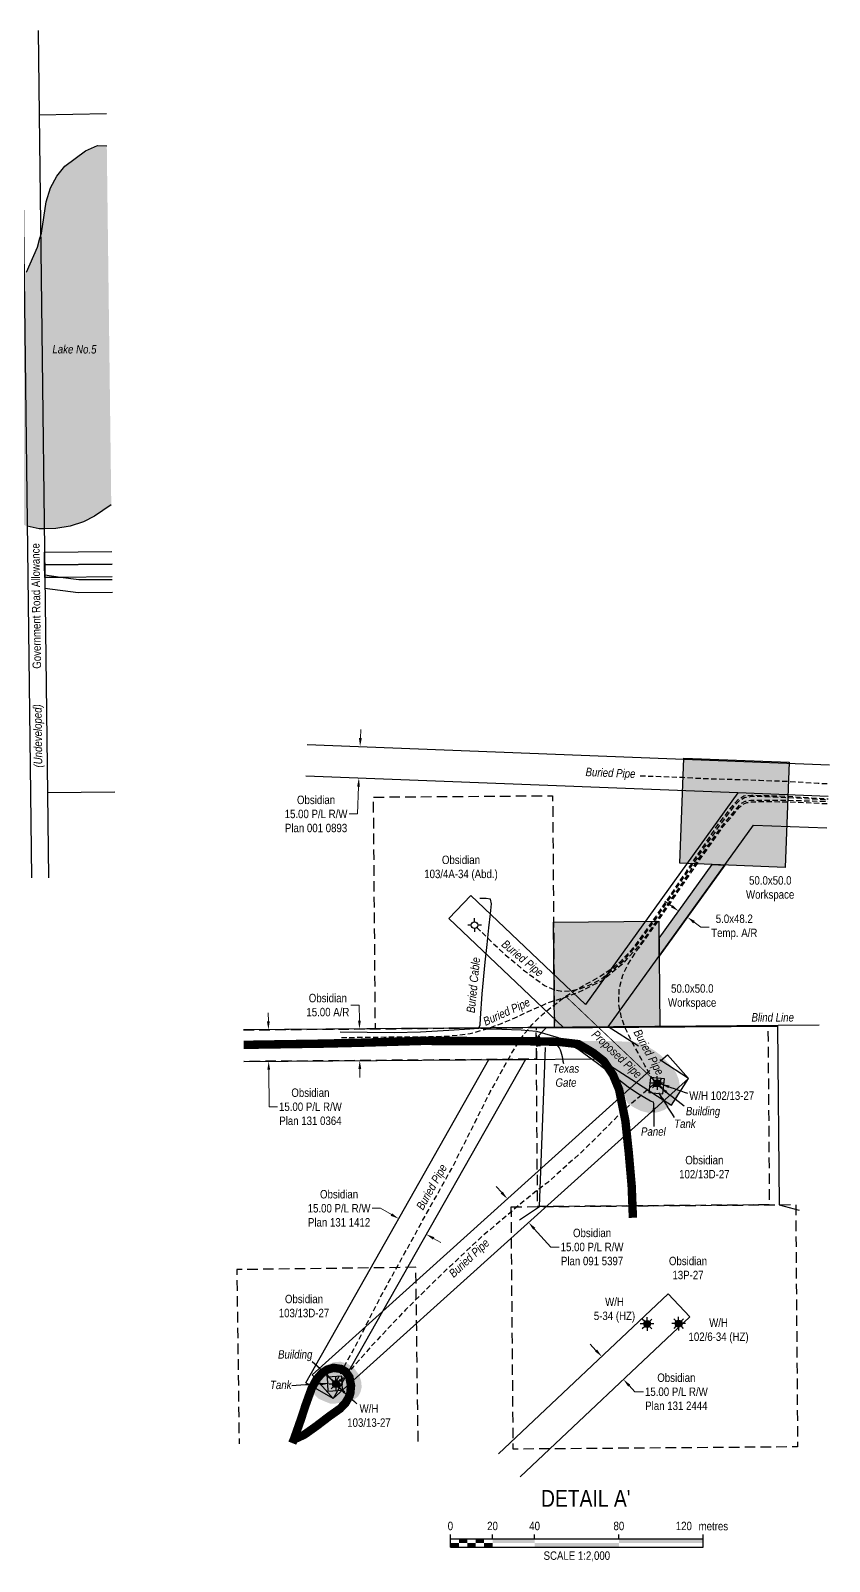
# Model space of a CAD drawing. Extents: x 563634 to 568935, y 5734155 to 5737886.
# Drawn here: x 565378 to 566326, y 5736071 to 5737886 of the extents above; entities that cross this region are included whole.
import ezdxf
from ezdxf.enums import TextEntityAlignment as Align

# ---------------------------------------------------------------- set-up
doc = ezdxf.new("R2010")
doc.units = 0
doc.header["$LTSCALE"] = 5
doc.header["$PDMODE"] = 34
doc.header["$PDSIZE"] = 0.03
for name, pattern in [('foc-ACCESSROAD', [3.75, 2.5, -1.25]), ('foc-QUARTERLINE', [33, 25, -3, 2, -3]), ('UG_PIPE', [1.875, 1.25, -0.625])]:
    doc.linetypes.add(name, pattern=pattern)
doc.layers.get('Defpoints').update_dxf_attribs({"color": 9})
for name, color, linetype in [('AS-CABLE', 224, 'foc-CABLE'), ('AS-FENCE', 48, 'foc-FENCE'), ('AS-PIPE-UG', 44, 'UG_PIPE'), ('AS-PIPE-UG-T', 44, 'Continuous'), ('AS-ROADS', 254, 'Continuous'), ('C-AR', 13, 'foc-ACCESSROAD'), ('C-RW', 13, 'Continuous'), ('C-WS', 13, 'foc-ACCESSROAD'), ('C-WS-S', 13, 'Continuous'), ('DETAIL-T', 7, 'Continuous'), ('L-QSEC', 8, 'foc-QUARTERLINE'), ('L-ROAD-T', 7, 'Continuous'), ('L-SEC', 7, 'Continuous'), ('P-TEMP-H', 41, 'Continuous'), ('P-TEMP_ACCESS ROAD', 46, 'Continuous'), ('P-TEMP_WORKSPACE', 46, 'Continuous'), ('T-WATER', 160, 'Continuous'), ('T-WATER-H', 133, 'Continuous'), ('T-WATER-T', 170, 'Continuous')]:
    doc.layers.add(name, color=color, linetype=linetype)
for name, color, linetype, lineweight in [('AS-GENERAL', 48, 'Continuous', 18), ('C-AR-T', 13, 'Continuous', 9), ('C-RW-T', 13, 'Continuous', 9), ('C-WS-T', 13, 'Continuous', 9), ('P-TEMP-T', 46, 'Continuous', 18), ('T-TEXT', 48, 'Continuous', 18)]:
    doc.layers.add(name, color=color, linetype=linetype, lineweight=lineweight)
doc.styles.add('80', font='ARIALN.TTF', dxfattribs={"height": 10})
doc.styles.add('80CG', font='ARIALN.TTF', dxfattribs={"height": 10})
doc.styles.add('80L', font='ARIALN.TTF', dxfattribs={"height": 10})
doc.styles.add('80LS', font='ARIALNI.TTF', dxfattribs={"height": 10})
doc.styles.add('foc-LtypeFont', font='ARIALN.TTF', dxfattribs={"height": 7.35})
doc.styles.add('TXT', font='ARIALN.TTF', dxfattribs={"height": 0.2})
doc.linetypes.add('foc-CABLE', pattern='A,2,-1,["C",foc-LtypeFont,S=0.2,R=0,X=-0.625,Y=-0.75],-1.24,8', length=12.24)
doc.linetypes.add('foc-FENCE', pattern='A,10,-1,["X",foc-LtypeFont,S=0.2,R=0,X=-0.625,Y=-0.75],-1.24', length=12.24)
doc.dimstyles.new('Compass 5 000', dxfattribs={"dimscale": 5, "dimtxt": 9, "dimasz": 2, "dimexe": 0.2, "dimexo": 0.0625, "dimgap": 0.5, "dimtad": 0, "dimtih": 1, "dimtoh": 1, "dimzin": 0, "dimdsep": 46, "dimtxsty": '80CG', "dimcen": 0.1, "dimse1": 1, "dimse2": 1, "dimclrd": 256, "dimclrt": 256, "dimaunit": 1, "dimadec": 4, "dimazin": 0, "dimtfac": 0.06, "dimtofl": 0, "dimtmove": 0, "dimatfit": 1, "dimfxl": 0.2, "dimtolj": 1, "dimtzin": 0, "dimlwd": -1, "dimarcsym": 0})

# ---------------------------------------------------------------- blocks, each defined once
blk = doc.blocks.new('GAS')
h = blk.add_hatch(color=255)
h.dxf.hatch_style = 1
edge = h.paths.add_edge_path()
edge.add_arc((0, 0), 0.9, 0, 360)
for p, q in [((-0.81, 0), (-1.62, 0)), ((-0.57, 0.57), (-1.14, 1.14)), ((0, 0.81), (0, 1.62)), ((0.57, 0.57), (1.14, 1.14)), ((1.62, 0), (0.81, 0)), ((-0.57, -0.57), (-1.14, -1.14)), ((0, -0.81), (0, -1.62)), ((1.14, -1.14), (0.57, -0.57))]:
    blk.add_line(p, q)
blk.add_circle((0, 0), 0.8)
blk = doc.blocks.new('GABD')
for p, q in [((-0.81, 0), (-1.62, 0)), ((0, 0.81), (0, 1.62)), ((1.62, 0), (0.81, 0)), ((0, -0.81), (0, -1.62))]:
    blk.add_line(p, q)
blk.add_circle((0, 0), 0.8)
blk = doc.blocks.new('*D412')
at = {"layer": 'C-RW-T', "transparency": 16777216}
for p, q in [((565769.6, 5737047.2), (565770, 5737057.2)), ((565767.4, 5736989.8), (565766.1, 5736957.2)), ((565766.1, 5736957.2), (565756.1, 5736957.2))]:
    blk.add_line(p, q, dxfattribs=at)
for points in [[(565767.9, 5737047.3), (565771.3, 5737047.1), (565769.2, 5737037.2)], [(565765.7, 5736989.8), (565769, 5736989.7), (565767.8, 5736999.8)]]:
    blk.add_solid(points, dxfattribs=at)
at = {"layer": 'Defpoints', "color": 0, "transparency": 16777216}
for p in [(565769.2, 5737037.2), (565829.6, 5737034.9), (565828.2, 5736997.4)]:
    blk.add_point(p, dxfattribs=at)
at = {"layer": 'C-RW-T', "transparency": 16777216, "insert": (565717, 5736957.2), "char_height": 10, "attachment_point": 5, "style": '80CG'}
blk.add_mtext('\\A1;Obsidian\\P15.00 P/L R/W\\PPlan 001 0893', dxfattribs=at)
blk = doc.blocks.new('*D409')
at = {"layer": 'C-RW-T', "transparency": 16777216}
for p, q in [((565660.4, 5736711.3), (565660.3, 5736721.3)), ((565660.9, 5736653.8), (565661.2, 5736609.9)), ((565661.2, 5736609.9), (565671.2, 5736609.9))]:
    blk.add_line(p, q, dxfattribs=at)
for points in [[(565662.1, 5736711.4), (565658.7, 5736711.3), (565660.5, 5736701.3)], [(565662.5, 5736653.8), (565659.2, 5736653.8), (565660.8, 5736663.8)]]:
    blk.add_solid(points, dxfattribs=at)
at = {"layer": 'Defpoints', "color": 0, "transparency": 16777216}
for p in [(565631.8, 5736701.1), (565632, 5736663.6), (565660.8, 5736663.8)]:
    blk.add_point(p, dxfattribs=at)
at = {"layer": 'C-RW-T', "transparency": 16777216, "insert": (565710.3, 5736609.9), "char_height": 10, "attachment_point": 5, "style": '80CG'}
blk.add_mtext('\\A1;Obsidian\\P15.00 P/L R/W\\PPlan 131 0364', dxfattribs=at)
blk = doc.blocks.new('*D411')
at = {"layer": 'C-RW-T', "transparency": 16777216}
for p, q in [((565937.3, 5736508.1), (565930.6, 5736515.5)), ((565975.8, 5736465.3), (565995.3, 5736443.6)), ((565995.3, 5736443.6), (566005.3, 5736443.6))]:
    blk.add_line(p, q, dxfattribs=at)
for points in [[(565938.5, 5736509.2), (565936, 5736507), (565944, 5736500.7)], [(565977, 5736466.4), (565974.6, 5736464.1), (565969.1, 5736472.7)]]:
    blk.add_solid(points, dxfattribs=at)
at = {"layer": 'Defpoints', "color": 0, "transparency": 16777216}
for p in [(566064.3, 5736609), (566089.5, 5736581), (565969.1, 5736472.7)]:
    blk.add_point(p, dxfattribs=at)
at = {"layer": 'C-RW-T', "transparency": 16777216, "insert": (566044.4, 5736443.6), "char_height": 10, "attachment_point": 5, "style": '80CG', "bg_fill": 3, "box_fill_scale": 1.1, "bg_fill_color": 256, "bg_fill_true_color": 13158600, "bg_fill_transparency": 0}
blk.add_mtext('\\A1;Obsidian\\P15.00 P/L R/W\\PPlan 091 5397', dxfattribs=at)
blk = doc.blocks.new('*D408')
at = {"layer": 'C-AR-T', "transparency": 16777216}
for p, q in [((565768.3, 5736730.5), (565758.3, 5736730.5)), ((565768.5, 5736712.2), (565768.3, 5736730.5)), ((565768.9, 5736654.7), (565769, 5736644.7))]:
    blk.add_line(p, q, dxfattribs=at)
for points in [[(565770.1, 5736712.2), (565766.8, 5736712.2), (565768.5, 5736702.2)], [(565770.6, 5736654.7), (565767.2, 5736654.7), (565768.8, 5736664.7)]]:
    blk.add_solid(points, dxfattribs=at)
at = {"layer": 'Defpoints', "color": 0, "transparency": 16777216}
for p in [(565654.7, 5736701.3), (565768.5, 5736702.2), (565655, 5736663.8)]:
    blk.add_point(p, dxfattribs=at)
at = {"layer": 'C-AR-T', "transparency": 16777216, "insert": (565731, 5736730.5), "char_height": 10, "attachment_point": 5, "style": '80CG'}
blk.add_mtext('\\A1;Obsidian\\P15.00 A/R', dxfattribs=at)
blk = doc.blocks.new('*D410')
at = {"layer": 'C-RW-T', "transparency": 16777216}
for p, q in [((565793.4, 5736489.5), (565783.4, 5736489.5)), ((565806.3, 5736482.2), (565793.4, 5736489.5)), ((565856.5, 5736453.7), (565865.2, 5736448.8))]:
    blk.add_line(p, q, dxfattribs=at)
for points in [[(565807.1, 5736483.6), (565805.5, 5736480.7), (565815, 5736477.2)], [(565857.3, 5736455.2), (565855.7, 5736452.3), (565847.8, 5736458.7)]]:
    blk.add_solid(points, dxfattribs=at)
at = {"layer": 'Defpoints', "color": 0, "transparency": 16777216}
for p in [(565881.4, 5736594.5), (565914.2, 5736575.9), (565815, 5736477.2)]:
    blk.add_point(p, dxfattribs=at)
at = {"layer": 'C-RW-T', "transparency": 16777216, "insert": (565744.3, 5736489.5), "char_height": 10, "attachment_point": 5, "style": '80CG', "bg_fill": 3, "box_fill_scale": 1.1, "bg_fill_color": 256, "bg_fill_true_color": 13158600, "bg_fill_transparency": 0}
blk.add_mtext('\\A1;Obsidian\\P15.00 P/L R/W\\PPlan 131 1412', dxfattribs=at)
blk = doc.blocks.new('*U496')
at = {"color": 0}
for p, q in [((-150, 0), (-150, 15)), ((-150, 10), (150.2, 10)), ((-150, 0), (150.2, 0)), ((-100, 10), (-100, 15)), ((-50, 10), (-50, 15)), ((50, 10), (50, 15)), ((150.2, 0), (150.2, 15))]:
    blk.add_line(p, q, dxfattribs=at)
for points in [[(-150, 5), (-140, 5), (-150, 0), (-140, 0)], [(-140, 10), (-130, 10), (-140, 5), (-130, 5)], [(-130, 5), (-120, 5), (-130, 0), (-120, 0)], [(-120, 10), (-110, 10), (-120, 5), (-110, 5)], [(-110, 5), (-100, 5), (-110, 0), (-100, 0)], [(-100, 10), (-50, 10), (-100, 5), (-50, 5)], [(-50, 5), (50, 5), (-50, 0), (50, 0)], [(50, 10), (150.2, 10), (50, 5), (150.2, 5)]]:
    blk.add_solid(points, dxfattribs=at)
at = {"color": 0, "style": '80'}
blk.add_text('metres', height=10, dxfattribs=at).set_placement((162.2, 20), align=Align.CENTER)
at = {"color": 0, "char_height": 10, "style": '80'}
for s, insert, attachment_point in [('0', (-150, 30.2), 2), ('20', (-100, 30.2), 2), ('40', (-50, 30.2), 2), ('80', (50, 30.2), 2), ('120', (136.7, 30.2), 3), ('SCALE 1:2,000', (0.1, -5), 2)]:
    blk.add_mtext(s, dxfattribs=dict(at, insert=insert, attachment_point=attachment_point))
blk = doc.blocks.new('*D450')
at = {"layer": 'C-RW-T', "transparency": 16777216}
for p, q in [((566049, 5736321), (566042.2, 5736328.3)), ((566088.5, 5736279.2), (566095.3, 5736271.9)), ((566095.3, 5736271.9), (566105.3, 5736271.9))]:
    blk.add_line(p, q, dxfattribs=at)
for points in [[(566050.3, 5736322.1), (566047.8, 5736319.9), (566055.9, 5736313.7)], [(566089.7, 5736280.3), (566087.3, 5736278), (566081.6, 5736286.5)]]:
    blk.add_solid(points, dxfattribs=at)
at = {"layer": 'Defpoints', "color": 0, "transparency": 16777216}
for p in [(566049.7, 5736307.9), (566081.6, 5736286.5), (566075.4, 5736280.6)]:
    blk.add_point(p, dxfattribs=at)
at = {"layer": 'C-RW-T', "transparency": 16777216, "insert": (566144.4, 5736271.9), "char_height": 10, "attachment_point": 5, "style": '80CG'}
blk.add_mtext('\\A1;Obsidian\\P15.00 P/L R/W\\PPlan 131 2444', dxfattribs=at)
blk = doc.blocks.new('*D451')
at = {"layer": 'Defpoints', "color": 0, "transparency": 16777216}
for p in [(566146.6, 5736841.3), (566156.7, 5736834), (566157.3, 5736834.8)]:
    blk.add_point(p, dxfattribs=at)
at = {"layer": 'P-TEMP-T', "transparency": 16777216}
for p, q in [((566139, 5736847.9), (566130.9, 5736853.7)), ((566165.4, 5736828.9), (566173.5, 5736823.1)), ((566173.5, 5736823.1), (566183.5, 5736823.1))]:
    blk.add_line(p, q, dxfattribs=at)
for points in [[(566140, 5736849.2), (566138, 5736846.5), (566147.1, 5736842)], [(566166.3, 5736830.3), (566164.4, 5736827.6), (566157.3, 5736834.8)]]:
    blk.add_solid(points, dxfattribs=at)
at = {"layer": 'P-TEMP-T', "transparency": 16777216, "insert": (566213.1, 5736823.1), "char_height": 10, "attachment_point": 5, "style": '80CG'}
blk.add_mtext('\\A1;5.0x48.2\\PTemp. A/R', dxfattribs=at)

msp = doc.modelspace()

# ---------------------------------------------------------------- hatches: boundary and pattern name
at = {"layer": 'AS-GENERAL'}
h = msp.add_hatch(color=256, dxfattribs=at)
h.dxf.hatch_style = 1
h.paths.add_polyline_path([(565977.354, 5736693.561), (565982.794, 5736693.751), (565983.339, 5736681.554), (565977.832, 5736681.321)])
at = {"layer": 'AS-ROADS'}
h = msp.add_hatch(color=256, dxfattribs=at)
h.dxf.hatch_style = 1
h.paths.add_polyline_path([(566087.004, 5736613.561), (566094.864, 5736608.699), (566103.144, 5736604.686), (566111.257, 5736602.746), (566118.509, 5736602.589), (566124.477, 5736604.121), (566130.344, 5736606.334), (566136.842, 5736610.969), (566142.544, 5736615.976), (566146.082, 5736621.214), (566147.887, 5736627.664), (566148.509, 5736634.549), (566147.212, 5736642.376), (566144.084, 5736650.239), (566138.559, 5736658.046), (566132.149, 5736664.459), (566126.234, 5736670.681), (566118.899, 5736676.179), (566110.582, 5736681.319), (566102.567, 5736684.899), (566094.892, 5736686.539), (566085.827, 5736687.124), (566076.207, 5736687.494), (566063.769, 5736687.809), (566049.417, 5736687.786), (566037.302, 5736688.064), (566032.004, 5736687.669), (566032.042, 5736687.536), (566039.942, 5736682.681), (566047.869, 5736677.744), (566055.144, 5736671.886), (566062.214, 5736664.769), (566068.239, 5736658.151), (566073.047, 5736649.779), (566077.164, 5736640.911), (566080.462, 5736631.856), (566083.619, 5736622.456), (566085.194, 5736616.754)])
h = msp.add_hatch(color=256, dxfattribs=at)
h.dxf.hatch_style = 1
h.paths.add_polyline_path([(565714.067, 5736269.761), (565719.887, 5736263.786), (565725.839, 5736261.074), (565733.929, 5736257.831), (565739.557, 5736257.884), (565743.882, 5736258.664), (565755.959, 5736260.414), (565761.767, 5736262.381), (565766.747, 5736266.064), (565769.669, 5736271.324), (565771.189, 5736277.369), (565770.447, 5736284.309), (565767.657, 5736292.684), (565761.864, 5736299.959), (565754.344, 5736305.169), (565745.972, 5736307.594), (565737.752, 5736306.934), (565729.102, 5736303.491), (565721.634, 5736298.421), (565715.419, 5736290.854), (565711.484, 5736283.516), (565712.154, 5736276.389)])
at = {"layer": 'P-TEMP-H'}
h = msp.add_hatch(color=256, dxfattribs=at)
h.dxf.hatch_style = 1
h.paths.add_polyline_path([(566153.373, 5737023.535), (566278.218, 5737018.595), (566273.277, 5736893.75), (566148.432, 5736898.69)])
h = msp.add_hatch(color=256, dxfattribs=at)
h.dxf.hatch_style = 1
h.paths.add_polyline_path([(566123.872, 5736809.754), (566186.775, 5736897.173), (566201.742, 5736896.581), (566124.041, 5736788.597)])
h = msp.add_hatch(color=256, dxfattribs=at)
h.dxf.hatch_style = 1
h.paths.add_polyline_path([(565998.772, 5736828.991), (566123.711, 5736829.986), (566124.706, 5736705.047), (565999.767, 5736704.052)])
at = {"layer": 'T-WATER-H'}
h = msp.add_hatch(color=256, dxfattribs=at)
h.dxf.hatch_style = 1
h.paths.add_polyline_path([(565388.453, 5737295.373), (565374.371, 5737298.719), (565374.326, 5737298.726), (565373.529, 5737298.916), (565371.706, 5737299.349), (565359.67, 5737308.508), (565351.391, 5737320.879), (565345.331, 5737335.415), (565342.103, 5737352.228), (565341.89, 5737371.607), (565344.608, 5737390.366), (565357.323, 5737420.846), (565362.511, 5737437.373), (565363.196, 5737456.668), (565358.925, 5737493.302), (565348.234, 5737523.845), (565346.37, 5737542.247), (565348.796, 5737561.194), (565355.621, 5737575.935), (565369.911, 5737595.243), (565370.513, 5737596.057), (565370.727, 5737596.249), (565373.406, 5737599.971), (565386.453, 5737629.293), (565389.485, 5737640.065), (565390.047, 5737642.057), (565390.252, 5737642.606), (565391.162, 5737646.014), (565397.001, 5737683.107), (565402.008, 5737699.823), (565409.54, 5737713.751), (565419.027, 5737725.533), (565443.33, 5737743.735), (565457.757, 5737750.096), (565468.768, 5737749.521), (565474.089, 5737323.848), (565454.381, 5737310.562), (565441.137, 5737303.512), (565425.241, 5737298.511), (565408.198, 5737295.705), (565394.527, 5737295.476), (565394.489, 5737295.475), (565393.693, 5737295.462)])

# ---------------------------------------------------------------- linework, layer by layer
at = {"layer": 'AS-CABLE', "flags": 128}
msp.add_lwpolyline([(565745.744, 5736698.949), (565777.644, 5736698.246), (565809.647, 5736698.156), (565841.007, 5736698.989), (565874.384, 5736700.859), (565899.572, 5736702.406), (565910.029, 5736703.311), (565911.747, 5736707.176), (565912.142, 5736714.509), (565914.162, 5736743.909), (565917.739, 5736781.291), (565919.969, 5736802.256), (565922.134, 5736822.349), (565923.827, 5736838.814), (565925.214, 5736850.506), (565923.799, 5736856.324), (565918.932, 5736857.106), (565911.142, 5736856.876)], dxfattribs=at)
at = {"layer": 'AS-FENCE', "flags": 128}
for points in [[(566128.329, 5736625.318), (566130.379, 5736643.204), (566113.707, 5736644.829), (566111.714, 5736626.973)], [(565730.057, 5736289.436), (565730.882, 5736272.728), (565748.437, 5736273.794), (565747.694, 5736290.511)]]:
    msp.add_lwpolyline(points, close=True, dxfattribs=at)
at = {"layer": 'AS-GENERAL'}
for points in [[(566117.384, 5736634.136), (566124.827, 5736633.406), (566125.784, 5736640.859), (566118.247, 5736641.666)], [(565736.922, 5736284.866), (565737.087, 5736277.364), (565744.584, 5736277.289), (565744.489, 5736284.821)]]:
    msp.add_lwpolyline(points, close=True, dxfattribs=at)
at = {"layer": 'AS-GENERAL', "const_width": 1}
msp.add_lwpolyline([(566116.864, 5736615.009), (566117.784, 5736614.794)], dxfattribs=at)
at = {"layer": 'AS-PIPE-UG', "flags": 128}
for points in [[(566101.419, 5737002.474), (566126.082, 5737001.706), (566151.144, 5737000.699), (566177.989, 5736999.294), (566210.342, 5736998.384), (566242.822, 5736997.254), (566277.582, 5736995.904), (566312.472, 5736993.686), (566325.044, 5736993.147)], [(565907.424, 5736823.079), (565911.462, 5736819.156), (565927.124, 5736803.714), (565941.517, 5736790.141), (565964.247, 5736771.274), (565988.702, 5736753.276), (565999.009, 5736748.859), (566009.202, 5736747.061), (566019.597, 5736747.666), (566031.092, 5736750.229), (566042.639, 5736754.871), (566055.642, 5736761.466), (566081.169, 5736782.594), (566094.734, 5736798.446), (566101.854, 5736807.234), (566121.067, 5736834.216), (566139.437, 5736861.506), (566158.862, 5736890.116), (566177.967, 5736917.871), (566196.779, 5736944.741), (566215.217, 5736969.349), (566219.432, 5736973.486), (566225.414, 5736976.741), (566233.439, 5736978.206), (566246.697, 5736978.139), (566277.649, 5736976.676), (566321.059, 5736974.266), (566324.302, 5736974.108)], [(565747.084, 5736691.979), (565778.077, 5736692.579), (565809.944, 5736692.756), (565841.997, 5736692.999), (565874.627, 5736693.854), (565899.672, 5736696.756), (565919.824, 5736702.464), (565936.882, 5736708.781), (565955.689, 5736716.806), (565975.734, 5736726.259), (565996.222, 5736734.881), (566013.879, 5736740.271), (566033.612, 5736748.199), (566056.509, 5736759.834), (566082.377, 5736781.224), (566103.819, 5736805.199), (566122.777, 5736832.809), (566141.427, 5736860.356), (566160.654, 5736889.014), (566179.667, 5736916.554), (566199.077, 5736943.346), (566220.654, 5736969.321), (566226.179, 5736972.236), (566232.587, 5736973.396), (566246.149, 5736973.631), (566277.954, 5736973.469), (566320.792, 5736972.206), (566324.22, 5736971.983)], [(566117.872, 5736640.611), (566107.094, 5736658.939), (566098.934, 5736673.984), (566090.854, 5736688.491), (566083.827, 5736703.621), (566079.654, 5736714.709), (566075.919, 5736731.854), (566076.794, 5736751.136), (566081.074, 5736766.166), (566086.464, 5736778.029), (566097.657, 5736795.251), (566104.764, 5736804.636), (566123.964, 5736832.004), (566142.644, 5736859.484), (566162.042, 5736887.934), (566181.199, 5736915.661), (566200.087, 5736942.506), (566219.479, 5736965.236), (566223.537, 5736968.804), (566228.054, 5736970.749), (566232.757, 5736971.449), (566246.159, 5736971.966), (566277.207, 5736971.686), (566320.552, 5736969.624), (566324.121, 5736969.438)]]:
    msp.add_lwpolyline(points, dxfattribs=at)
at = {"layer": 'AS-PIPE-UG', "color": 240, "const_width": 1, "flags": 128}
msp.add_lwpolyline([(566013.879, 5736740.271), (566121.745, 5736637.971)], dxfattribs=at)
at = {"layer": 'AS-ROADS', "const_width": 9.995, "flags": 128}
for points in [[(566092.849, 5736478.279), (566091.397, 5736515.929), (566087.969, 5736555.096), (566083.969, 5736592.881), (566076.459, 5736630.401), (566069.207, 5736647.833), (566058.332, 5736664.024), (566045.873, 5736673.838), (566028.301, 5736684.22), (566004.464, 5736687.016), (565965.982, 5736687.704), (565842.434, 5736688.034), (565804.269, 5736686.906), (565766.484, 5736685.804), (565728.242, 5736684.876), (565689.284, 5736684.269), (565650.507, 5736683.679), (565631.098, 5736683.349)], [(565689.11, 5736214.637), (565702.95, 5736220.942), (565717.254, 5736231.089), (565732.834, 5736242.961), (565745.534, 5736251.951), (565751.882, 5736258.614), (565756.622, 5736266.754), (565757.667, 5736270.516), (565758.492, 5736279.389), (565756.472, 5736289.461), (565751.919, 5736295.786), (565746.799, 5736298.971), (565737.659, 5736300.304), (565729.977, 5736298.094), (565724.009, 5736294.114), (565717.652, 5736286.794), (565711.704, 5736275.826), (565704.947, 5736257.074), (565698.097, 5736236.464), (565691.092, 5736216.554), (565688.825, 5736211.008)]]:
    msp.add_lwpolyline(points, dxfattribs=at)
at = {"layer": 'C-AR', "flags": 128}
msp.add_lwpolyline([(565630.956, 5736701.116), (565978.128, 5736703.88), (565978.426, 5736666.398), (565631.255, 5736663.634)], dxfattribs=at)
at = {"layer": 'C-RW', "flags": 128}
for points in [[(565474.967, 5737253.555), (565395.058, 5737252.553), (565394.874, 5737267.54), (565474.78, 5737268.555)], [(565475.154, 5737238.583), (565413.819, 5737237.809), (565395.244, 5737237.576), (565395.058, 5737252.553), (565474.967, 5737253.555)], [(565475.198, 5737235.097), (565435.656, 5737234.867), (565413.819, 5737237.809), (565395.209, 5737240.317), (565395.244, 5737237.576), (565395.402, 5737225.159), (565434.696, 5737219.865), (565475.385, 5737220.099)], [(565706.311, 5737039.654), (566325.915, 5737015.534)], [(566324.457, 5736978.079), (566217.211, 5736982.254), (565704.853, 5737002.2)], [(566324.457, 5736978.079), (566217.211, 5736982.254), (566036.54, 5736731.169), (565900.429, 5736860.324), (565874.564, 5736833.176), (566010.563, 5736704.138), (565630.956, 5736701.116)], [(566099.308, 5736681.781), (566063.571, 5736704.56), (566235.874, 5736944.016), (566322.999, 5736940.625)], [(566125.527, 5736664.153), (566126.122, 5736664.689), (566133.772, 5736671.584), (566158.937, 5736643.544), (565737.267, 5736264.029), (565712.422, 5736292.109), (565795.984, 5736367.159), (566097.214, 5736638.631), (566112.953, 5736652.818)], [(565631.255, 5736663.582), (566053.526, 5736666.89), (566054.072, 5736666.536), (566097.214, 5736638.631), (566129.967, 5736617.446), (566138.552, 5736611.891), (566158.937, 5736643.544), (566126.122, 5736664.689), (566124.654, 5736665.625)], [(565959.243, 5736171.09), (566160.347, 5736360.681), (566134.652, 5736387.976), (565933.535, 5736198.359)]]:
    msp.add_lwpolyline(points, dxfattribs=at)
msp.add_lwpolyline([(565921.812, 5736665.858), (565965.285, 5736666.199), (565795.984, 5736367.159), (565737.267, 5736264.029), (565704.729, 5736282.439)], close=True, dxfattribs=at)
at = {"layer": 'C-WS', "flags": 128}
for points in [[(565785.182, 5736977.226), (565997.578, 5736978.918), (565999.767, 5736704.052), (565787.371, 5736702.361)], [(565978.128, 5736703.88), (566252.993, 5736706.069), (566254.684, 5736493.673), (565979.819, 5736491.484)], [(565948.584, 5736491.235), (566285.919, 5736493.921), (566288.207, 5736206.562), (565950.873, 5736203.876)]]:
    msp.add_lwpolyline(points, close=True, dxfattribs=at)
for points in [[(565835.426, 5736419.514), (565623.041, 5736416.773), (565625.738, 5736210.19)], [(565838.104, 5736212.944), (565835.425, 5736419.545)]]:
    msp.add_lwpolyline(points, dxfattribs=at)
at = {"layer": 'L-QSEC'}
msp.add_line((565388.445, 5737786.521), (565468.289, 5737787.846), dxfattribs=at)
at = {"layer": 'L-SEC'}
for p, q in [((565387.234, 5737886.297), (565388.455, 5737786.594)), ((565368.346, 5737786.348), (565378.407, 5736981.363)), ((565388.455, 5737786.6), (565398.516, 5736981.614)), ((565378.407, 5736981.363), (565379.536, 5736881.414)), ((565478.35, 5736982.897), (565398.508, 5736982.261)), ((565398.517, 5736981.59), (565399.646, 5736881.567)), ((566313.887, 5736706.554), (565630.956, 5736701.116))]:
    msp.add_line(p, q, dxfattribs=at)
at = {"layer": 'P-TEMP_ACCESS ROAD'}
msp.add_lwpolyline([(566123.872, 5736809.754), (566186.775, 5736897.173), (566201.742, 5736896.581), (566124.041, 5736788.597)], close=True, dxfattribs=at)
at = {"layer": 'P-TEMP_WORKSPACE', "flags": 128}
for points in [[(566153.373, 5737023.535), (566278.218, 5737018.595), (566273.277, 5736893.75), (566148.432, 5736898.69)], [(565998.772, 5736828.991), (566123.711, 5736829.986), (566124.706, 5736705.047), (565999.767, 5736704.052)]]:
    msp.add_lwpolyline(points, close=True, dxfattribs=at)
at = {"layer": 'T-WATER'}
for points in [[(565373.406, 5737599.971), (565386.453, 5737629.293), (565389.485, 5737640.065), (565390.047, 5737642.057), (565390.252, 5737642.606), (565391.162, 5737646.014), (565397.001, 5737683.107), (565402.008, 5737699.823), (565409.54, 5737713.751), (565419.027, 5737725.533), (565443.33, 5737743.735), (565457.757, 5737750.096), (565468.768, 5737749.521)], [(565474.089, 5737323.848), (565454.381, 5737310.562), (565441.137, 5737303.512), (565425.241, 5737298.511), (565408.198, 5737295.705), (565394.527, 5737295.476), (565394.489, 5737295.475), (565393.693, 5737295.462), (565388.453, 5737295.373), (565374.371, 5737298.719)]]:
    msp.add_lwpolyline(points, dxfattribs=at)

# ---------------------------------------------------------------- block references
at = {"layer": 'C-WS-S', "xscale": 4.999999999999996, "yscale": 4.999999999999996, "zscale": 4.999999999999996}
for name, p in [('GABD', (565904.969, 5736825.393)), ('GAS', (566121.745, 5736637.971)), ('GAS', (566109.694, 5736352.34)), ('GAS', (566147.102, 5736352.817)), ('GAS', (565740.63, 5736280.983))]:
    msp.add_blockref(name, p, dxfattribs=at)
at = {"layer": 'DETAIL-T', "xscale": 0.9991108875473738, "yscale": 0.9991108875473738, "zscale": 0.9991108875473738}
msp.add_blockref('*U496', (566026.237, 5736087.597), dxfattribs=at)

# ---------------------------------------------------------------- texts
at = {"layer": 'AS-CABLE', "insert": (565895.273, 5736721.542), "char_height": 9.99568, "attachment_point": 1, "rotation": 84.427371, "style": '80L'}
msp.add_mtext_dynamic_manual_height_columns('\\pi0.29885;{\\fArial Narrow|b0|i1|c0|p34;Buried Cable}', width=66.00602, gutter_width=49.978, heights=[0], dxfattribs=at)
at = {"layer": 'AS-PIPE-UG-T', "char_height": 9.99568, "attachment_point": 1, "style": '80L'}
for s, width, insert, rotation in [('\\pi8.3982;{\\fArial Narrow|b0|i1|c0|p34;Buried Pipe}', 75.20914, (566028.513, 5737012.462), 357.77062), ('\\pi0.29885;{\\fArial Narrow|b0|i1|c0|p34;Buried Pipe}', 59.0104, (565942.217, 5736809.059), 320.304939), ('\\pi0.29885;{\\fArial Narrow|b0|i1|c0|p34;Buried Pipe}', 59.0104, (565913.688, 5736714.786), 24.657224), ('\\pi0.29885;{\\fArial Narrow|b0|i1|c0|p34;Buried Pipe}', 59.0104, (566101.854, 5736703.387), 298.474204)]:
    msp.add_mtext_dynamic_manual_height_columns(s, width=width, gutter_width=49.978, heights=[0], dxfattribs=dict(at, insert=insert, rotation=rotation))
at = {"layer": 'AS-PIPE-UG-T', "color": 240, "insert": (566049.671, 5736702.136), "char_height": 9.99568, "attachment_point": 1, "rotation": 316.516694, "style": '80L'}
msp.add_mtext_dynamic_manual_height_columns('\\pi0.46508;{\\fArial Narrow|b0|i1|c0|p34;Proposed Pipe}', width=75.20914, gutter_width=49.978, heights=[0], dxfattribs=at)
at = {"layer": 'C-WS-T', "attachment_point": 5, "style": '80CG'}
for s, insert, char_height in [('\\A1;Obsidian\\P103/4A-34 (Abd.)', (565888.91, 5736892.982), 9.99542), ('\\A1;W/H 102/13-27', (566198.186, 5736623.091), 10), ('\\A1;Obsidian\\P13P-27', (566158.207, 5736418.665), 9.99542), ('\\A1;Obsidian\\P103/13D-27', (565702.682, 5736373.586), 9.99542), ('\\A1;W/H\\P102/6-34 (HZ)', (566194.449, 5736344.046), 10), ('\\A1;W/H\\P103/13-27', (565779.756, 5736243.639), 10)]:
    msp.add_mtext(s, dxfattribs=dict(at, insert=insert, char_height=char_height))
at = {"layer": 'DETAIL-T', "color": 3, "insert": (566036.887, 5736145.493), "char_height": 19.9822, "width": 223.65899, "attachment_point": 5, "style": '80CG'}
msp.add_mtext("DETAIL A'", dxfattribs=at)
at = {"layer": 'L-ROAD-T', "style": '80L'}
msp.add_text('Government Road Allowance', height=9.99542, rotation=90.716072, dxfattribs=at).set_placement((565384.885, 5737203.898), align=Align.MIDDLE_CENTER)
at = {"layer": 'L-SEC', "insert": (566233.243, 5736721.013), "char_height": 10, "attachment_point": 1, "style": '80'}
msp.add_mtext_dynamic_manual_height_columns('\\pi0.29898;{\\fArial Narrow|b0|i1|c0|p34;Blind Line}', width=50.12729, gutter_width=71.25, heights=[0], dxfattribs=at)
at = {"layer": 'P-TEMP-T', "char_height": 10, "attachment_point": 1, "style": '80L'}
for insert in [(566226.857, 5736883.4), (566134.339, 5736755.224)]:
    msp.add_mtext_dynamic_manual_height_columns('\\pi3.793;50.0x50.0\\P\\pi0.12319;Workspace', width=56.8903, gutter_width=49.989, heights=[0], dxfattribs=dict(at, insert=insert))
at = {"layer": 'T-TEXT', "style": '80LS'}
msp.add_text('(Undeveloped)', height=9.99542, rotation=90.716072, dxfattribs=at).set_placement((565386.811, 5737049.793), align=Align.MIDDLE_CENTER)
at = {"layer": 'T-TEXT', "char_height": 9.99568, "attachment_point": 1, "style": '80L'}
for s, width, insert in [('\\pi0.76249;{\\fArial Narrow|b0|i1|c0|p34;Texas\\P\\pi3.9126;Gate}', 31.25976, (565997.154, 5736660.334)), ('\\pi0.76249;{\\fArial Narrow|b0|i1|c0|p34;Tank}', 26.16646, (566141.06, 5736594.803)), ('\\pi0.29885;{\\fArial Narrow|b0|i1|c0|p34;Building}', 40.81226, (566155.362, 5736609.77)), ('\\pi-1.5251;{\\fArial Narrow|b0|i1|c0|p34;Panel}', 26.16646, (566103.985, 5736585.601)), ('\\pi0.29885;{\\fArial Narrow|b0|i1|c0|p34;Building}', 40.81226, (565671.585, 5736321.214)), ('\\pi8.0854;{\\fArial Narrow|b0|i1|c0|p34;Tank}', 40.81226, (565654.31, 5736285.075))]:
    msp.add_mtext_dynamic_manual_height_columns(s, width=width, gutter_width=49.978, heights=[0], dxfattribs=dict(at, insert=insert))
at = {"layer": 'T-WATER-T', "insert": (565430.432, 5737513.383), "char_height": 10.00515, "width": 90.47408, "attachment_point": 2, "rotation": 359.7823, "style": 'TXT'}
msp.add_mtext('{\\fArial Narrow|b0|i1|c0|p34;Lake No.5}', dxfattribs=at)

# ---------------------------------------------------------------- dimensions: what is measured, and where the dimension line sits
at = {"layer": 'C-AR-T'}
dim = msp.add_linear_dim(base=(565768.53, 5736702.211), p1=(565655.041, 5736663.823), p2=(565654.743, 5736701.305), angle=90.456222, text='Obsidian\\P15.00 A/R', dimstyle='Compass 5 000', dxfattribs=at)
dim.commit()
dim.dimension.update_dxf_attribs({"geometry": '*D408', "text_midpoint": (565731.024, 5736730.463), "dimtype": 161})
at = {"layer": 'C-RW-T'}
for base, p1, p2, angle, text, picture, middle in [((565769.223, 5737037.205), (565828.184, 5736997.399), (565829.642, 5737034.853), 87.77062, 'Obsidian\\P15.00 P/L R/W\\PPlan 001 0893', '*D412', (565717.024, 5736957.229)), ((565660.772, 5736663.813), (565631.75, 5736701.122), (565632.044, 5736663.588), 270.44878, 'Obsidian\\P15.00 P/L R/W\\PPlan 131 0364', '*D409', (565710.28, 5736609.945))]:
    dim = msp.add_linear_dim(base=base, p1=p1, p2=p2, angle=angle, text=text, dimstyle='Compass 5 000', dxfattribs=at)
    dim.commit()
    dim.dimension.update_dxf_attribs({"geometry": picture, "text_midpoint": middle, "dimtype": 161})
dim = msp.add_aligned_dim(p1=(566049.72, 5736307.901), p2=(566075.432, 5736280.627), distance=8.498, text='Obsidian\\P15.00 P/L R/W\\PPlan 131 2444', dimstyle='Compass 5 000', dxfattribs=at)
dim.commit()
dim.dimension.update_dxf_attribs({"geometry": '*D450', "text_midpoint": (566144.421, 5736271.904)})
at = {"layer": 'P-TEMP-T'}
dim = msp.add_aligned_dim(p1=(566146.585, 5736841.319), p2=(566156.726, 5736834.021), distance=0.898, text='5.0x48.2\\PTemp. A/R', dimstyle='Compass 5 000', dxfattribs=at)
dim.commit()
dim.dimension.update_dxf_attribs({"geometry": '*D451', "text_midpoint": (566213.137, 5736823.069)})

# ---------------------------------------------------------------- leaders
at = {"layer": 'C-WS-T', "path_type": 1}
for points in [[(566126.137, 5736636.958), (566157.741, 5736625.958)], [(565743.403, 5736277.81), (565765.529, 5736257.689)]]:
    msp.add_leader(points, dimstyle='Compass 5 000', override={"dimgap": 0.5, "dimtad": 0}, dxfattribs=at)
at = {"layer": 'T-TEXT', "path_type": 1}
for points in [[(565983.041, 5736688.23), (566003.981, 5736681.774), (566010.653, 5736661.284)], [(566124.827, 5736633.406), (566153.65, 5736611.023)], [(566117.464, 5736614.216), (566117.505, 5736586.675)], [(566123.308, 5736626.344), (566141.695, 5736597.406)], [(565736.922, 5736284.866), (565712.534, 5736307.566)], [(565731.626, 5736281.558), (565688.098, 5736279.133)]]:
    msp.add_leader(points, dimstyle='Compass 5 000', override={"dimgap": 0.5, "dimtad": 0}, dxfattribs=at)

# ---------------------------------------------------------------- next in the draw order: dimensions: what is measured, and where the dimension line sits
at = {"layer": 'C-RW-T'}
for base, p1, p2, angle, text, picture, middle in [((565969.114, 5736472.697), (566064.301, 5736608.969), (566089.462, 5736581.014), 311.988113, 'Obsidian\\P15.00 P/L R/W\\PPlan 091 5397', '*D411', (566044.424, 5736443.56)), ((565815.016, 5736477.231), (565914.19, 5736575.948), (565881.414, 5736594.505), 150.482554, 'Obsidian\\P15.00 P/L R/W\\PPlan 131 1412', '*D410', (565744.292, 5736489.482))]:
    dim = msp.add_linear_dim(base=base, p1=p1, p2=p2, angle=angle, text=text, dimstyle='Compass 5 000', override={"dimtfill": 1}, dxfattribs=at)
    dim.commit()
    dim.dimension.update_dxf_attribs({"geometry": picture, "text_midpoint": middle, "dimtype": 161})

# ---------------------------------------------------------------- next in the draw order: linework, layer by layer
at = {"layer": 'AS-CABLE', "flags": 128}
msp.add_lwpolyline([(565911.017, 5736703.751), (565917.279, 5736702.491), (565937.292, 5736702.099), (565960.494, 5736701.126), (565978.572, 5736699.669), (566004.257, 5736692.071), (566028.777, 5736677.881), (566050.929, 5736661.754), (566075.967, 5736642.241), (566087.227, 5736633.761), (566098.309, 5736626.159), (566113.582, 5736616.836), (566117.214, 5736615.334)], dxfattribs=at)
at = {"layer": 'AS-FENCE', "flags": 128}
for points in [[(565980.387, 5736693.754), (565990.042, 5736703.646), (566264.359, 5736705.711), (566266.359, 5736493.569), (566289.879, 5736487.459)], [(565958.222, 5736476.004), (565982.059, 5736491.696), (565989.184, 5736680.266)]]:
    msp.add_lwpolyline(points, dxfattribs=at)
at = {"layer": 'AS-PIPE-UG', "flags": 128}
for points in [[(565741.322, 5736284.981), (565751.992, 5736304.506), (565766.967, 5736332.209), (565793.072, 5736383.609), (565822.844, 5736437.534), (565848.517, 5736484.089), (565878.057, 5736536.889), (565903.832, 5736588.076), (565923.587, 5736627.586), (565949.192, 5736673.801), (565963.024, 5736695.314), (565973.049, 5736707.134), (565985.592, 5736719.446), (565998.894, 5736730.436), (566013.244, 5736741.031), (566030.364, 5736751.451), (566041.074, 5736757.286), (566053.724, 5736764.626), (566069.927, 5736775.241), (566080.022, 5736784.014), (566093.947, 5736799.304), (566100.699, 5736808.036), (566119.862, 5736835.296), (566138.522, 5736862.389), (566157.807, 5736891.236), (566176.657, 5736919.059), (566194.802, 5736946.129), (566213.959, 5736970.386), (566218.004, 5736974.589), (566224.579, 5736978.864), (566233.559, 5736979.426), (566247.134, 5736979.246), (566277.497, 5736978.224), (566321.244, 5736975.394), (566324.347, 5736975.249)], [(566117.389, 5736635.876), (566114.189, 5736633.726), (566103.464, 5736624.236), (566089.832, 5736612.871), (566074.949, 5736599.004), (566053.827, 5736577.711), (566032.967, 5736557.229), (565991.889, 5736520.149), (565982.252, 5736513.011), (565956.849, 5736492.416), (565913.137, 5736455.511), (565868.372, 5736413.619), (565823.194, 5736369.109), (565785.472, 5736329.079), (565761.029, 5736301.509), (565744.512, 5736283.179)]]:
    msp.add_lwpolyline(points, dxfattribs=at)

# ---------------------------------------------------------------- next in the draw order: texts
at = {"layer": 'AS-PIPE-UG-T', "char_height": 9.99568, "attachment_point": 1, "style": '80L'}
for s, width, insert, rotation in [('\\pi8.3982;{\\fArial Narrow|b0|i1|c0|p34;Buried Pipe}', 75.20914, (565831.087, 5736484.178), 60.774309), ('\\pi0.29885;{\\fArial Narrow|b0|i1|c0|p34;Buried Pipe}', 59.0104, (565873.217, 5736413.75), 43.10147)]:
    msp.add_mtext_dynamic_manual_height_columns(s, width=width, gutter_width=49.978, heights=[0], dxfattribs=dict(at, insert=insert, rotation=rotation))
at = {"layer": 'C-WS-T', "insert": (566070.998, 5736368.816), "char_height": 10, "attachment_point": 5, "style": '80CG'}
msp.add_mtext('\\A1;W/H\\P5-34 (HZ)', dxfattribs=at)

# ---------------------------------------------------------------- next in the draw order: texts
at = {"layer": 'C-WS-T', "insert": (566177.596, 5736538.254), "char_height": 9.99542, "attachment_point": 5, "style": '80CG', "bg_fill": 3, "box_fill_scale": 1.15, "bg_fill_color": 256, "bg_fill_true_color": 256, "bg_fill_transparency": 0}
msp.add_mtext('\\A1;Obsidian\\P102/13D-27', dxfattribs=at)

doc.saveas('drawing.dxf')
